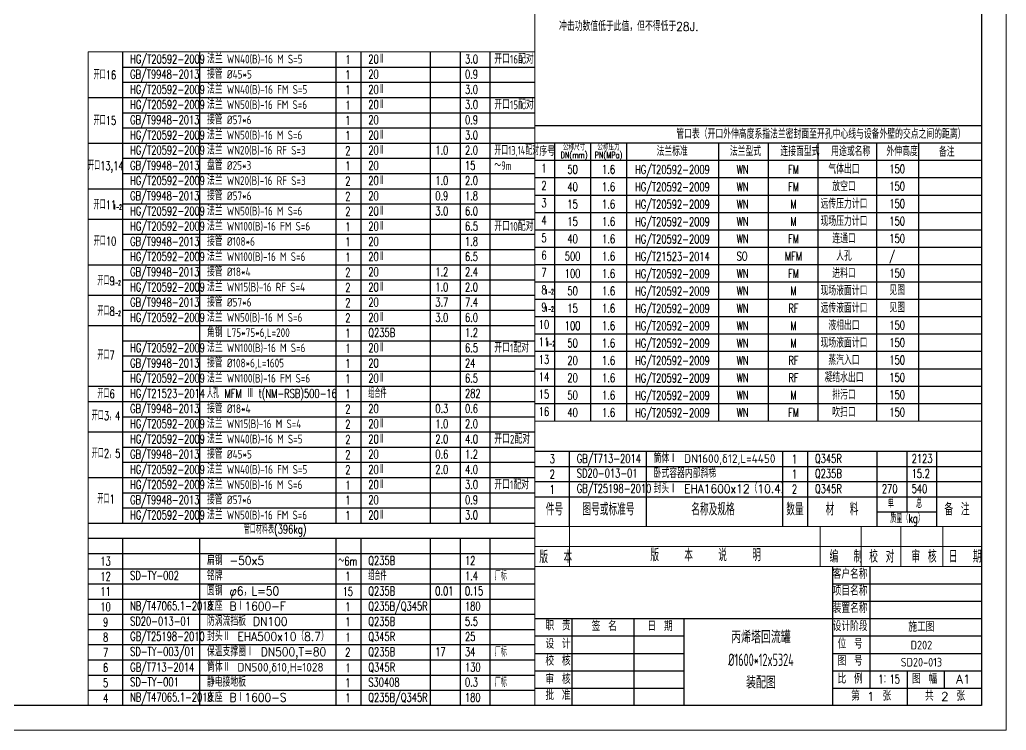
# Model space of a CAD drawing. Header units: millimetres. Extents: x 35105 to 422189, y -71206 to 1224.
# Drawn here: x 408562 to 414526, y -71206 to -66911 of the extents above; entities that cross this region are included whole.
import ezdxf
from ezdxf.enums import TextEntityAlignment as Align

# ---------------------------------------------------------------- set-up
doc = ezdxf.new("R2010")
doc.units = ezdxf.units.MM
doc.layers.get('0').update_dxf_attribs({"lineweight": 18})
doc.layers.add('BORDER', color=7, linetype='Continuous')
doc.layers.add('细实线', color=1, linetype='Continuous', lineweight=13)
doc.styles.add('HZ', font='gbenor.shx', dxfattribs={"width": 0.8, "bigfont": 'gbcbig.shx'})
doc.styles.add('HZ0', font='TXT.shx', dxfattribs={"width": 0.7, "bigfont": 'gbcbig.shx'})

msp = doc.modelspace()

# ---------------------------------------------------------------- linework, layer by layer
msp.add_line((411675.81, -69337.23), (411675.81, -62445.86))
at = {"ltscale": 3}
for p, q in [((408975.41, -67105.24), (408975.41, -71055.86)), ((411675.41, -68667.11), (411675.41, -71055.86)), ((411675.81, -70215.01), (411675.81, -69518.77)), ((411675.41, -69975.01), (414375.81, -69975.01)), ((411675.41, -71055.86), (414375.81, -71055.86))]:
    msp.add_line(p, q, dxfattribs=at)
at = {"color": 1, "lineweight": 25}
for p, q in [((414375.81, -67552.23), (411675.81, -67552.23)), ((414375.81, -67657.23), (411675.81, -67657.23)), ((411795.81, -67657.23), (411795.81, -69337.23)), ((412013.07, -67657.23), (412013.07, -69337.23)), ((412230.07, -67657.23), (412230.07, -69337.23)), ((412786.8, -67657.23), (412786.8, -69337.23)), ((413086.8, -67657.23), (413086.8, -69337.23)), ((413086.8, -67657.23), (413086.8, -69337.23)), ((413386.8, -67657.23), (413386.8, -69337.23)), ((413741.04, -67657.23), (413741.04, -69337.23)), ((413995.98, -67657.23), (413995.98, -69337.23)), ((414375.81, -67762.23), (411675.81, -67762.23)), ((414375.81, -67867.23), (411675.81, -67867.23)), ((414375.81, -67972.23), (411675.81, -67972.23)), ((414375.81, -68077.23), (411675.81, -68077.23)), ((414375.81, -68182.23), (411675.81, -68182.23)), ((414375.81, -68287.23), (411675.81, -68287.23)), ((414375.81, -68392.23), (411675.81, -68392.23)), ((414375.81, -68497.23), (411675.81, -68497.23)), ((414375.81, -68602.23), (411675.81, -68602.23)), ((414375.81, -68707.23), (411675.81, -68707.23)), ((414375.81, -68812.23), (411675.81, -68812.23)), ((414375.81, -68917.23), (411675.81, -68917.23)), ((414375.81, -69022.23), (411675.81, -69022.23)), ((414375.81, -69127.23), (411675.81, -69127.23)), ((414375.81, -69232.23), (411675.81, -69232.23))]:
    msp.add_line(p, q, dxfattribs=at)
at = {"color": 0}
for p, q in [((414375.81, -69337.23), (411675.81, -69337.23)), ((414375.81, -70215.01), (411675.81, -70215.01)), ((411675.81, -70215.01), (414375.81, -70215.01))]:
    msp.add_line(p, q, dxfattribs=at)
at = {"color": 1, "linetype": 'Continuous'}
msp.add_line((414375.81, -69975.01), (411675.81, -69975.01), dxfattribs=at)
at = {"color": 1}
for p, q in [((411675.81, -69975.01), (414375.81, -69975.01)), ((411885.81, -70215.01), (411885.81, -69975.01)), ((413400.81, -69975.01), (413400.81, -70215.01)), ((413648.31, -69975.01), (413648.31, -70215.01)), ((413888.31, -69975.01), (413888.31, -70215.01)), ((414143.31, -69975.01), (414143.31, -70215.01)), ((414375.81, -70095.01), (411675.81, -70095.01))]:
    msp.add_line(p, q, dxfattribs=at)
at = {"ltscale": 3}
for points in [[(408975.41, -67105.24), (411675.41, -67105.24)], [(414375.81, -70215.01), (411675.41, -70215.01), (411675.41, -71055.86)]]:
    msp.add_lwpolyline(points, dxfattribs=at)
at = {"layer": 'BORDER', "linetype": 'Continuous', "lineweight": 30, "ltscale": 5}
msp.add_line((414375.81, -62445.86), (414375.81, -71055.86), dxfattribs=at)
msp.add_lwpolyline([(402300.81, -62445.86), (414375.81, -62445.86), (414375.81, -71055.86), (402300.81, -71055.86)], close=True, dxfattribs=at)
at = {"layer": '细实线', "lineweight": -3}
msp.add_line((413475.45, -70320.48), (414375.81, -70320.48), dxfattribs=at)
at = {"layer": '细实线'}
msp.add_lwpolyline([(401925.81, -71205.86), (414525.81, -71205.86), (414525.81, -62295.86), (401925.81, -62295.86)], close=True, dxfattribs=at)
at = {"layer": '细实线', "lineweight": -3}
for points in [[(409185.91, -69953.36), (409185.91, -67105.24)], [(409650.27, -69953.36), (409650.27, -67105.24)], [(410475.66, -69953.36), (410475.66, -67105.24)], [(410625.6, -69953.36), (410625.6, -67105.24)], [(411046.22, -69953.36), (411046.22, -67105.24)], [(411226.07, -69953.36), (411226.07, -67105.24)], [(411405.91, -69953.36), (411405.91, -67105.24)], [(409185.91, -67197.11), (411675.41, -67197.11)], [(409185.91, -67288.99), (411675.41, -67288.99)], [(408975.41, -67380.86), (411675.41, -67380.86)], [(409185.91, -67472.74), (411675.41, -67472.74)], [(409185.91, -67564.61), (411675.41, -67564.61)], [(408975.41, -67656.49), (411675.41, -67656.49)], [(409185.91, -67748.36), (411675.41, -67748.36)], [(409185.91, -67840.24), (411675.41, -67840.24)], [(408975.41, -67932.11), (411675.41, -67932.11)], [(409185.91, -68023.99), (411675.41, -68023.99)], [(408975.41, -68115.86), (411675.41, -68115.86)], [(409185.91, -68207.74), (411675.41, -68207.74)], [(409185.91, -68299.61), (411675.41, -68299.61)], [(408975.41, -68391.49), (411675.41, -68391.49)], [(409185.91, -68483.36), (411675.51, -68483.36)], [(408975.41, -68575.24), (411675.51, -68575.24)], [(409185.91, -68667.11), (411675.41, -68667.11)], [(408975.41, -68758.99), (411675.41, -68758.99)], [(409185.81, -68850.86), (411675.41, -68850.86)], [(409185.81, -68942.74), (411675.41, -68942.74)], [(409185.91, -69034.61), (411675.41, -69034.61)], [(408975.41, -69126.49), (411675.41, -69126.49)], [(408975.41, -69218.36), (411675.41, -69218.36)], [(409185.95, -69310.24), (411675.41, -69310.24)], [(408975.41, -69402.11), (411675.41, -69402.11)], [(409185.81, -69493.99), (411675.41, -69493.99)], [(411675.41, -69518.77), (414375.81, -69518.77)], [(411885.81, -69975.01), (411885.81, -69518.77)], [(412350.17, -69975.01), (412350.17, -69518.77)], [(413175.55, -69975.01), (413175.55, -69518.77)], [(413325.5, -69975.01), (413325.5, -69518.77)], [(413746.12, -69975.01), (413746.12, -69518.77)], [(413925.97, -69885.05), (413925.97, -69518.77)], [(414105.81, -69975.01), (414105.81, -69518.77)], [(409185.81, -69585.86), (411675.41, -69585.86)], [(411675.41, -69610.65), (414375.81, -69610.65)], [(408975.41, -69677.76), (411675.41, -69677.74)], [(411675.41, -69702.52), (414375.81, -69702.52)], [(409185.81, -69769.61), (411675.41, -69769.61)], [(411675.41, -69794.4), (414375.81, -69794.4)], [(409185.81, -69861.49), (411675.41, -69861.49)], [(413746.12, -69885.05), (414105.81, -69885.05)], [(408975.41, -69953.36), (411675.41, -69953.36)], [(408975.41, -70045.24), (411675.41, -70045.24)], [(409185.91, -71055.86), (409185.91, -70045.24)], [(409650.27, -71055.86), (409650.27, -70045.24)], [(410475.66, -71055.86), (410475.66, -70045.24)], [(410625.6, -71055.86), (410625.6, -70045.24)], [(411046.22, -71055.86), (411046.22, -70045.24)], [(411226.07, -71055.86), (411226.07, -70045.24)], [(411405.91, -71055.86), (411405.91, -70045.24)], [(408975.41, -70137.11), (411675.41, -70137.11)], [(408975.41, -70228.99), (411675.41, -70228.99)], [(413475.45, -70215.01), (413475.45, -71055.86)], [(413701.05, -70215.01), (413701.05, -70950.91)], [(408975.41, -70320.86), (411675.41, -70320.86)], [(408975.41, -70412.74), (411675.41, -70412.74)], [(413475.45, -70425.95), (414375.81, -70425.95)], [(408975.41, -70504.61), (411675.41, -70504.61)], [(411675.41, -70530.4), (414375.81, -70530.4)], [(411900.33, -70530.4), (411900.33, -71055.86)], [(412275.19, -70530.4), (412275.19, -71055.86)], [(412575.77, -70530.4), (412575.77, -71055.86)], [(408975.41, -70596.49), (411675.41, -70596.49)], [(411675.41, -70635.35), (412575.77, -70635.35)], [(413475.45, -70635.95), (414375.81, -70635.95)], [(408975.41, -70688.36), (411675.41, -70688.36)], [(408975.41, -70780.24), (411675.41, -70780.24)], [(411675.41, -70740.99), (412575.77, -70740.99)], [(413475.45, -70740.95), (414375.81, -70740.95)], [(411675.41, -70845.95), (412575.77, -70845.95)], [(413475.45, -70845.95), (414375.81, -70845.95)], [(413475.45, -70845.95), (414375.81, -70845.95)], [(413925.97, -70845.95), (413925.97, -71055.86)], [(414150.89, -70845.95), (414150.89, -70950.91)], [(408975.41, -70872.11), (411675.41, -70872.11)], [(408975.41, -70963.99), (411675.41, -70963.99)], [(408975.41, -70963.99), (411675.41, -70963.99)], [(411675.41, -70950.91), (412575.77, -70950.91)], [(413475.45, -70950.91), (414375.81, -70950.91)]]:
    msp.add_lwpolyline(points, dxfattribs=at)

# ---------------------------------------------------------------- texts
at = {"color": 1, "lineweight": 25, "style": 'HZ0'}
for s, width, p in [('冲击功数值低于此值，但不得低于28J.', 0.9, (411822.18, -66977.82)), ('管口表（开口外伸高度系指法兰密封面至开孔中心线与设备外壁的交点之间的距离） ', 0.9, (412530.93, -67629.46)), ('序号', 0.9, (411703.42, -67733.87)), ('法兰标准', 0.9, (412411.68, -67733.87)), ('法兰型式', 0.9, (412854.89, -67733.87)), ('连接面型式', 0.9, (413160.59, -67733.87)), ('用途或名称', 0.9, (413467.65, -67733.87)), ('外伸高度', 0.9, (413801.58, -67733.87)), ('WN', 0.7, (412895.76, -67841.57)), ('150', 0.7, (413819.24, -67838.87)), ('WN', 0.7, (412895.76, -67946.57)), ('150', 0.7, (413819.24, -67943.87)), ('WN', 0.7, (412895.76, -68051.57)), ('150', 0.7, (413819.24, -68048.87)), ('WN', 0.7, (412895.76, -68156.57)), ('150', 0.7, (413819.24, -68153.87)), ('WN', 0.7, (412895.76, -68261.57)), ('150', 0.7, (413819.24, -68258.87)), ('SO', 0.7, (412895.76, -68366.57)), ('/', 0.7, (413819.24, -68363.87)), ('WN', 0.7, (412895.76, -68471.57)), ('150', 0.7, (413819.24, -68468.87)), ('见图', 0.9, (413819.24, -68573.87)), ('WN', 0.7, (412895.76, -68576.57)), ('WN', 0.7, (412895.76, -68681.57)), ('见图', 0.9, (413819.24, -68678.87)), ('WN', 0.7, (412895.76, -68786.57)), ('150', 0.7, (413819.24, -68783.87)), ('WN', 0.7, (412895.76, -68891.57)), ('150', 0.7, (413819.24, -68888.87)), ('WN', 0.7, (412895.76, -68996.57)), ('150', 0.7, (413819.24, -68993.87)), ('WN', 0.7, (412895.76, -69101.57)), ('150', 0.7, (413819.24, -69098.87)), ('WN', 0.7, (412895.76, -69206.57)), ('150', 0.7, (413819.24, -69203.87)), ('WN', 0.7, (412895.76, -69311.57)), ('150', 0.7, (413819.24, -69308.87)), ('筒体Ⅰ DN1600,δ12,L=4450', 0.9, (412393.99, -69589.71)), ('卧式容器内部斜梯', 0.9, (412393.99, -69680.02)), ('封头Ⅰ EHA1600x12（10.4）', 0.9, (412393.99, -69771.89)), ('扁钢 -50x5', 0.9, (409693.74, -70206.48)), ('铭牌', 0.9, (409693.74, -70298.36)), ('圆钢 φ6，L=50', 0.9, (409693.74, -70390.23)), ('支座 BⅠ1600-F', 0.9, (409693.59, -70482.11)), ('防涡流挡板 DN100', 0.9, (409693.74, -70573.98)), ('封头Ⅱ EHA500x10（8.7）', 0.9, (409694.09, -70665.86)), ('保温支撑圈Ⅰ DN500,T=80', 0.9, (409693.74, -70757.73)), ('筒体Ⅱ DN500,δ10,H=1028', 0.9, (409694.09, -70851.17)), ('静电接地板', 0.9, (409693.74, -70941.48)), ('支座 BⅠ1600-S', 0.9, (409693.59, -71033.36))]:
    msp.add_text(s, height=52.5, dxfattribs=dict(at, width=width)).set_placement(p)
for s, height, width, p in [('公称尺寸', 37.5, 0.9, (411913, -67700.37)), ('公称压力', 37.5, 0.9, (412121.11, -67700.37)), ('备注', 52.5, 0.9, (414166.06, -67737.55)), ('DN(mm)', 37.5, 0.7, (411913, -67747.54)), ('PN(MPa)', 37.5, 0.7, (412121.11, -67747.54)), ('1', 52.5, 0.7, (411731.37, -67834.42)), ('50', 52.5, 0.7, (411904.1, -67841.39)), ('1.6', 52.5, 0.7, (412121.87, -67841.39)), ('HG/T20592-2009', 52.5, 0.7, (412507.63, -67842.75)), ('FM', 52.5, 0.7, (413239.54, -67841.57)), ('气体出口', 52.5, 0.9, (413544.8, -67841.57)), ('2', 52.5, 0.7, (411731.37, -67939.42)), ('40', 52.5, 0.7, (411904.1, -67946.39)), ('1.6', 52.5, 0.7, (412121.87, -67946.39)), ('HG/T20592-2009', 52.5, 0.7, (412507.63, -67947.75)), ('FM', 52.5, 0.7, (413239.54, -67946.57)), ('放空口', 52.5, 0.9, (413544.8, -67946.57)), ('1-2', 30, 0.5, (409153.35, -68057.77)), ('3', 52.5, 0.7, (411731.37, -68044.42)), ('15', 52.5, 0.7, (411904.1, -68051.39)), ('1.6', 52.5, 0.7, (412121.87, -68051.39)), ('HG/T20592-2009', 52.5, 0.7, (412507.63, -68052.75)), ('M', 52.5, 0.7, (413239.54, -68051.57)), ('远传压力计口', 52.5, 0.9, (413544.8, -68051.57)), ('4', 52.5, 0.7, (411731.37, -68149.42)), ('15', 52.5, 0.7, (411904.1, -68156.39)), ('1.6', 52.5, 0.7, (412121.87, -68156.39)), ('HG/T20592-2009', 52.5, 0.7, (412507.63, -68157.75)), ('M', 52.5, 0.7, (413239.54, -68156.57)), ('现场压力计口', 52.5, 0.9, (413544.8, -68156.57)), ('5', 52.5, 0.7, (411731.37, -68255.61)), ('40', 52.5, 0.7, (411904.1, -68261.39)), ('1.6', 52.5, 0.7, (412121.87, -68261.39)), ('HG/T20592-2009', 52.5, 0.7, (412507.63, -68262.75)), ('FM', 52.5, 0.7, (413239.54, -68261.57)), ('连通口', 52.5, 0.9, (413544.8, -68261.57)), ('6', 52.5, 0.7, (411731.37, -68360.61)), ('500', 52.5, 0.7, (411904.1, -68366.39)), ('1.6', 52.5, 0.7, (412121.87, -68366.39)), ('HG/T21523-2014', 52.5, 0.7, (412507.63, -68367.75)), ('MFM', 52.5, 0.7, (413239.54, -68366.57)), ('人孔', 52.5, 0.9, (413544.8, -68366.57)), ('7', 52.5, 0.7, (411731.37, -68465.61)), ('100', 52.5, 0.7, (411904.1, -68471.39)), ('1.6', 52.5, 0.7, (412121.87, -68471.39)), ('HG/T20592-2009', 52.5, 0.7, (412507.63, -68472.75)), ('FM', 52.5, 0.7, (413239.54, -68471.57)), ('进料口', 52.5, 0.9, (413544.8, -68471.57)), ('1-2', 30, 0.5, (409147.42, -68516.24)), ('8', 52.5, 0.7, (411731.37, -68569.42)), ('HG/T20592-2009', 52.5, 0.7, (412507.63, -68577.75)), ('现场液面计口', 52.5, 0.9, (413544.8, -68576.57)), ('1-2', 30, 0.5, (411764.7, -68569.42)), ('50', 52.5, 0.7, (411904.1, -68576.39)), ('1.6', 52.5, 0.7, (412121.87, -68576.39)), ('M', 52.5, 0.7, (413239.54, -68576.57)), ('9', 52.5, 0.7, (411731.37, -68674.42)), ('15', 52.5, 0.7, (411904.1, -68681.39)), ('1.6', 52.5, 0.7, (412121.87, -68681.39)), ('HG/T20592-2009', 52.5, 0.7, (412507.63, -68682.75)), ('远传液面计口', 52.5, 0.9, (413544.8, -68681.57)), ('1-2', 30, 0.5, (409147.42, -68699.99)), ('1-2', 30, 0.5, (411764.7, -68674.42)), ('10', 52.5, 0.7, (411731.37, -68779.42)), ('100', 52.5, 0.7, (411904.1, -68786.39)), ('1.6', 52.5, 0.7, (412121.87, -68786.39)), ('HG/T20592-2009', 52.5, 0.7, (412507.63, -68787.75)), ('M', 52.5, 0.7, (413239.54, -68786.57)), ('液相出口', 52.5, 0.9, (413544.8, -68786.57)), ('11', 52.5, 0.7, (411731.37, -68884.42)), ('1-2', 30, 0.5, (411772.56, -68884.42)), ('50', 52.5, 0.7, (411904.1, -68891.39)), ('1.6', 52.5, 0.7, (412121.87, -68891.39)), ('HG/T20592-2009', 52.5, 0.7, (412507.63, -68892.75)), ('M', 52.5, 0.7, (413239.54, -68891.57)), ('现场液面计口', 52.5, 0.9, (413544.8, -68891.57)), ('13', 52.5, 0.7, (411731.37, -68990.61)), ('HG/T20592-2009', 52.5, 0.7, (412507.63, -68997.75)), ('蒸汽入口', 52.5, 0.9, (413544.8, -68996.57)), ('20', 52.5, 0.7, (411904.1, -68996.39)), ('1.6', 52.5, 0.7, (412121.87, -68996.39)), ('RF', 52.5, 0.7, (413239.54, -68996.57)), ('14', 52.5, 0.7, (411731.37, -69095.61)), ('20', 52.5, 0.7, (411904.1, -69101.39)), ('1.6', 52.5, 0.7, (412121.87, -69101.39)), ('HG/T20592-2009', 52.5, 0.7, (412507.63, -69102.75)), ('RF', 52.5, 0.7, (413239.54, -69101.57)), ('凝结水出口', 52.5, 0.9, (413544.8, -69101.57)), ('15', 52.5, 0.7, (411731.37, -69200.61)), ('50', 52.5, 0.7, (411904.1, -69206.39)), ('1.6', 52.5, 0.7, (412121.87, -69206.39)), ('HG/T20592-2009', 52.5, 0.7, (412507.63, -69207.75)), ('M', 52.5, 0.7, (413239.54, -69206.57)), ('排污口', 52.5, 0.9, (413544.8, -69206.57)), ('16', 52.5, 0.7, (411731.37, -69305.61)), ('40', 52.5, 0.7, (411904.1, -69311.39)), ('1.6', 52.5, 0.7, (412121.87, -69311.39)), ('HG/T20592-2009', 52.5, 0.7, (412507.63, -69312.75)), ('FM', 52.5, 0.7, (413239.54, -69311.57)), ('吹扫口', 52.5, 0.9, (413544.8, -69311.57))]:
    msp.add_text(s, height=height, dxfattribs=dict(at, width=width)).set_placement(p, align=Align.CENTER)
at = {"color": 2, "lineweight": 25, "style": 'HZ0', "width": 0.7}
msp.add_text('RF', height=52.5, dxfattribs=at).set_placement((413239.54, -68681.57), align=Align.CENTER)
at = {"color": 3, "style": 'HZ0', "width": 0.7}
for s, p in [('版  本', (411703.22, -70195.26)), ('版   本   说   明', (412374.36, -70183.98)), ('编  制', (413457.45, -70192.51)), ('校 对', (413697.45, -70192.51)), ('审 核', (413952.82, -70192.51)), ('日  期', (414177.45, -70192.51))]:
    msp.add_text(s, height=75, dxfattribs=at).set_placement(p)
at = {"layer": '细实线', "lineweight": -3}
for s, style, width, p in [('HG/T20592-2009', 'HZ0', 0.7, (409229.77, -67174.63)), ('法兰 WN40(B)-16 M S=5', 'HZ', 0.9, (409694.14, -67174.63)), ('20Ⅱ', 'HZ0', 0.7, (410669.47, -67174.63)), ('3.0', 'HZ0', 0.7, (411253.88, -67174.63)), ('开口16配对', 'HZ', 0.9, (411431.02, -67175.83)), ('GB/T9948-2013', 'HZ0', 0.7, (409229.48, -67266.48)), ('接管 %%C45*5', 'HZ', 0.9, (409693.99, -67266.48)), ('20', 'HZ0', 0.7, (410669.32, -67266.48)), ('0.9', 'HZ0', 0.7, (411253.73, -67266.48)), ('HG/T20592-2009', 'HZ0', 0.7, (409229.63, -67358.36)), ('法兰 WN40(B)-16 FM S=5', 'HZ', 0.9, (409693.99, -67358.36)), ('20Ⅱ', 'HZ0', 0.7, (410669.32, -67358.36)), ('3.0', 'HZ0', 0.7, (411253.73, -67358.36)), ('HG/T20592-2009', 'HZ0', 0.7, (409229.77, -67450.25)), ('法兰 WN50(B)-16 FM S=6', 'HZ', 0.9, (409694.14, -67450.25)), ('20Ⅱ', 'HZ0', 0.7, (410669.47, -67450.25)), ('3.0', 'HZ0', 0.7, (411253.88, -67450.25)), ('开口15配对', 'HZ', 0.9, (411431.02, -67451.45)), ('GB/T9948-2013', 'HZ0', 0.7, (409229.48, -67542.11)), ('接管 %%C57*6', 'HZ', 0.9, (409693.99, -67542.11)), ('20', 'HZ0', 0.7, (410669.32, -67542.11)), ('0.9', 'HZ0', 0.7, (411253.73, -67542.11)), ('HG/T20592-2009', 'HZ0', 0.7, (409229.63, -67633.98)), ('法兰 WN50(B)-16 M S=6', 'HZ', 0.9, (409693.99, -67633.98)), ('20Ⅱ', 'HZ0', 0.7, (410669.32, -67633.98)), ('3.0', 'HZ0', 0.7, (411253.73, -67633.98)), ('HG/T20592-2009', 'HZ0', 0.7, (409229.63, -67725.81)), ('法兰 WN20(B)-16 RF S=3', 'HZ', 0.9, (409693.99, -67725.81)), ('20Ⅱ', 'HZ0', 0.7, (410669.32, -67725.81)), ('1.0', 'HZ0', 0.7, (411074.04, -67725.81)), ('2.0', 'HZ0', 0.7, (411253.73, -67725.81)), ('开口13,14配对', 'HZ', 0.8, (411431.02, -67727.08)), ('GB/T9948-2013', 'HZ0', 0.7, (409229.48, -67817.69)), ('盘管 %%C25*3', 'HZ', 0.9, (409693.99, -67817.69)), ('20', 'HZ0', 0.7, (410669.32, -67817.69)), ('15', 'HZ0', 0.7, (411253.73, -67817.69)), ('～9m', 'HZ', 0.8, (411431.02, -67818.95)), ('HG/T20592-2009', 'HZ0', 0.7, (409229.63, -67909.56)), ('法兰 WN20(B)-16 RF S=3', 'HZ', 0.9, (409693.99, -67909.56)), ('20Ⅱ', 'HZ0', 0.7, (410669.32, -67909.56)), ('1.0', 'HZ0', 0.7, (411074.04, -67909.56)), ('2.0', 'HZ0', 0.7, (411253.73, -67909.56)), ('GB/T9948-2013', 'HZ0', 0.7, (409229.48, -68001.44)), ('接管 %%C57*6', 'HZ', 0.9, (409693.99, -68001.44)), ('20', 'HZ0', 0.7, (410669.32, -68001.44)), ('0.9', 'HZ0', 0.7, (411074.04, -68001.44)), ('1.8', 'HZ0', 0.7, (411253.73, -68001.44)), ('HG/T20592-2009', 'HZ0', 0.7, (409229.63, -68093.31)), ('法兰 WN50(B)-16 M S=6', 'HZ', 0.9, (409693.99, -68093.31)), ('20Ⅱ', 'HZ0', 0.7, (410669.32, -68093.31)), ('3.0', 'HZ0', 0.7, (411074.04, -68093.31)), ('6.0', 'HZ0', 0.7, (411253.73, -68093.31)), ('HG/T20592-2009', 'HZ0', 0.7, (409229.77, -68185.25)), ('法兰 WN100(B)-16 FM S=6', 'HZ', 0.9, (409694.14, -68185.25)), ('20Ⅱ', 'HZ0', 0.7, (410669.47, -68185.25)), ('6.5', 'HZ0', 0.7, (411253.88, -68185.25)), ('开口10配对', 'HZ', 0.9, (411431.02, -68186.45)), ('GB/T9948-2013', 'HZ0', 0.7, (409229.48, -68277.11)), ('接管 %%C108*6', 'HZ', 0.9, (409693.99, -68277.11)), ('20', 'HZ0', 0.7, (410669.32, -68277.11)), ('1.8', 'HZ0', 0.7, (411253.73, -68277.11)), ('HG/T20592-2009', 'HZ0', 0.7, (409229.63, -68368.94)), ('法兰 WN100(B)-16 M S=6', 'HZ', 0.9, (409693.99, -68368.98)), ('20Ⅱ', 'HZ0', 0.7, (410669.32, -68368.98)), ('6.5', 'HZ0', 0.7, (411253.73, -68368.98)), ('GB/T9948-2013', 'HZ0', 0.7, (409229.48, -68460.81)), ('接管 %%C18*4', 'HZ', 0.9, (409693.99, -68460.81)), ('20', 'HZ0', 0.7, (410669.32, -68460.81)), ('1.2', 'HZ0', 0.7, (411074.04, -68460.81)), ('2.4', 'HZ0', 0.7, (411253.73, -68460.81)), ('HG/T20592-2009', 'HZ0', 0.7, (409229.63, -68552.69)), ('20Ⅱ', 'HZ0', 0.7, (410669.32, -68552.69)), ('1.0', 'HZ0', 0.7, (411074.04, -68552.69)), ('2.0', 'HZ0', 0.7, (411253.73, -68552.69)), ('GB/T9948-2013', 'HZ0', 0.7, (409229.48, -68644.56)), ('接管 %%C57*6', 'HZ', 0.9, (409693.99, -68644.56)), ('20', 'HZ0', 0.7, (410669.32, -68644.56)), ('3.7', 'HZ0', 0.7, (411074.04, -68644.56)), ('7.4', 'HZ0', 0.7, (411253.73, -68644.56)), ('HG/T20592-2009', 'HZ0', 0.7, (409229.63, -68736.44)), ('法兰 WN50(B)-16 M S=6', 'HZ', 0.9, (409693.99, -68736.44)), ('20Ⅱ', 'HZ0', 0.7, (410669.32, -68736.44)), ('3.0', 'HZ0', 0.7, (411074.04, -68736.44)), ('6.0', 'HZ0', 0.7, (411253.73, -68736.44)), ('角钢 L75*75*6,L=200', 'HZ', 0.9, (409693.89, -68828.36)), ('Q235B', 'HZ0', 0.7, (410669.22, -68828.36)), ('1.2', 'HZ0', 0.7, (411253.63, -68828.36)), ('HG/T20592-2009', 'HZ0', 0.7, (409229.77, -68920.25)), ('法兰 WN100(B)-16 M S=6', 'HZ', 0.9, (409694.14, -68920.25)), ('20Ⅱ', 'HZ0', 0.7, (410669.47, -68920.25)), ('6.5', 'HZ0', 0.7, (411253.88, -68920.25)), ('开口1配对', 'HZ', 0.9, (411431.02, -68921.45)), ('GB/T9948-2013', 'HZ0', 0.7, (409229.48, -69012.11)), ('接管 %%C108*6,L=1605', 'HZ', 0.9, (409693.99, -69012.11)), ('20', 'HZ0', 0.7, (410669.32, -69012.11)), ('24', 'HZ0', 0.7, (411253.73, -69012.11)), ('HG/T20592-2009', 'HZ0', 0.7, (409229.63, -69103.98)), ('法兰 WN100(B)-16 FM S=6', 'HZ', 0.9, (409693.99, -69103.98)), ('20Ⅱ', 'HZ0', 0.7, (410669.32, -69103.98)), ('6.5', 'HZ0', 0.7, (411253.73, -69103.98)), ('HG/T21523-2014', 'HZ0', 0.7, (409229.63, -69195.81)), ('人孔 MFM Ⅲ t(NM-RSB)500-16', 'HZ0', 0.7, (409693.99, -69195.81)), ('组合件', 'HZ0', 0.7, (410669.32, -69195.81)), ('282', 'HZ0', 0.7, (411253.73, -69195.81)), ('GB/T9948-2013', 'HZ0', 0.7, (409229.48, -69287.69)), ('接管 %%C18*4', 'HZ', 0.9, (409693.99, -69287.69)), ('20', 'HZ0', 0.7, (410669.32, -69287.69)), ('0.3', 'HZ0', 0.7, (411074.04, -69287.69)), ('0.6', 'HZ0', 0.7, (411253.73, -69287.69)), ('HG/T20592-2009', 'HZ0', 0.7, (409229.63, -69379.56)), ('法兰 WN15(B)-16 M S=4', 'HZ', 0.9, (409693.99, -69379.56)), ('20Ⅱ', 'HZ0', 0.7, (410669.32, -69379.56)), ('1.0', 'HZ0', 0.7, (411074.04, -69379.56)), ('2.0', 'HZ0', 0.7, (411253.73, -69379.56)), ('HG/T20592-2009', 'HZ0', 0.7, (409229.77, -69471.48)), ('法兰 WN40(B)-16 M S=5', 'HZ', 0.9, (409694.14, -69471.48)), ('开口2配对', 'HZ', 0.9, (411431.02, -69472.68)), ('20Ⅱ', 'HZ0', 0.7, (410669.47, -69471.48)), ('2.0', 'HZ0', 0.7, (411074.18, -69471.48)), ('4.0', 'HZ0', 0.7, (411253.88, -69471.48)), ('GB/T9948-2013', 'HZ0', 0.7, (409229.48, -69563.33)), ('接管 %%C45*5', 'HZ', 0.9, (409693.99, -69563.33)), ('20', 'HZ0', 0.7, (410669.32, -69563.33)), ('0.6', 'HZ0', 0.7, (411074.04, -69563.33)), ('1.2', 'HZ0', 0.7, (411253.73, -69563.33)), ('GB/T713-2014', 'HZ0', 0.7, (411929.63, -69589.71)), ('HG/T20592-2009', 'HZ0', 0.7, (409229.63, -69655.21)), ('Q345R', 'HZ0', 0.7, (413369.32, -69589.71)), ('2123', 'HZ0', 0.7, (413953.73, -69589.71)), ('法兰 WN40(B)-16 FM S=5', 'HZ', 0.9, (409693.99, -69655.21)), ('20Ⅱ', 'HZ0', 0.7, (410669.32, -69655.21)), ('2.0', 'HZ0', 0.7, (411074.04, -69655.21)), ('4.0', 'HZ0', 0.7, (411253.73, -69655.21)), ('Q235B', 'HZ0', 0.7, (413369.32, -69680.02)), ('15.2', 'HZ0', 0.7, (413953.73, -69680.02)), ('HG/T20592-2009', 'HZ0', 0.7, (409229.77, -69747.13)), ('法兰 WN50(B)-16 M S=6', 'HZ', 0.9, (409694.14, -69747.13)), ('20Ⅱ', 'HZ0', 0.7, (410669.47, -69747.13)), ('3.0', 'HZ0', 0.7, (411253.88, -69747.13)), ('开口1配对', 'HZ', 0.9, (411431.02, -69748.33)), ('GB/T25198-2010', 'HZ0', 0.7, (411929.63, -69770.33)), ('Q345R', 'HZ0', 0.7, (413369.32, -69771.89)), ('270', 'HZ0', 0.7, (413773.89, -69771.89)), ('540', 'HZ0', 0.7, (413953.73, -69771.89)), ('GB/T9948-2013', 'HZ0', 0.7, (409229.48, -69838.98)), ('接管 %%C57*6', 'HZ', 0.9, (409693.99, -69838.98)), ('20', 'HZ0', 0.7, (410669.32, -69838.98)), ('0.9', 'HZ0', 0.7, (411253.73, -69838.98)), ('HG/T20592-2009', 'HZ0', 0.7, (409229.63, -69930.86)), ('法兰 WN50(B)-16 FM S=6', 'HZ', 0.9, (409693.99, -69930.86)), ('20Ⅱ', 'HZ0', 0.7, (410669.32, -69930.86)), ('3.0', 'HZ0', 0.7, (411253.73, -69930.86)), ('Q235B', 'HZ0', 0.7, (410669.07, -70206.48)), ('12', 'HZ0', 0.7, (411253.49, -70206.48)), ('SD-TY-002', 'HZ0', 0.7, (409229.38, -70296.79)), ('组合件', 'HZ0', 0.7, (410669.07, -70298.36)), ('1.4', 'HZ0', 0.7, (411253.49, -70298.36)), ('厂标', 'HZ0', 0.7, (411433.33, -70299.92)), ('Q235B', 'HZ0', 0.7, (410669.07, -70390.23)), ('0.01', 'HZ0', 0.7, (411073.64, -70390.23)), ('0.15', 'HZ0', 0.7, (411253.49, -70390.23)), ('NB/T47065.1-2018', 'HZ0', 0.7, (409229.23, -70480.54)), ('Q235B/Q345R', 'HZ0', 0.7, (410668.93, -70482.11)), ('180', 'HZ0', 0.7, (411253.34, -70482.11)), ('Q235B', 'HZ0', 0.7, (410669.07, -70573.98)), ('5.5', 'HZ0', 0.7, (411253.49, -70573.98)), ('GB/T25198-2010', 'HZ0', 0.7, (409229.73, -70664.29)), ('Q345R', 'HZ0', 0.7, (410669.42, -70665.86)), ('25', 'HZ0', 0.7, (411253.84, -70665.86)), ('SD-TY-003/01', 'HZ0', 0.7, (409229.38, -70756.17)), ('Q235B', 'HZ0', 0.7, (410669.07, -70757.73)), ('17', 'HZ0', 0.7, (411073.64, -70757.73)), ('34', 'HZ0', 0.7, (411253.49, -70757.73)), ('厂标', 'HZ0', 0.7, (411433.33, -70759.3)), ('GB/T713-2014', 'HZ0', 0.7, (409229.73, -70851.17)), ('Q345R', 'HZ0', 0.7, (410669.42, -70851.17)), ('130', 'HZ0', 0.7, (411253.84, -70851.17)), ('SD-TY-001', 'HZ0', 0.7, (409229.38, -70939.92)), ('S30408', 'HZ0', 0.7, (410669.07, -70941.48)), ('0.3', 'HZ0', 0.7, (411253.49, -70941.48)), ('厂标', 'HZ0', 0.7, (411433.33, -70943.05)), ('NB/T47065.1-2018', 'HZ0', 0.7, (409229.23, -71031.79)), ('Q235B/Q345R', 'HZ0', 0.7, (410668.93, -71033.36)), ('180', 'HZ0', 0.7, (411253.34, -71033.36))]:
    msp.add_text(s, height=52.5, dxfattribs=dict(at, style=style, width=width)).set_placement(p)
at = {"layer": '细实线', "lineweight": -3, "width": 0.7}
for s, height, style, p in [('1', 52.5, 'HZ0', (410545.74, -67177.76)), ('开口16', 52.5, 'HZ0', (409076.8, -67270.82)), ('1', 52.5, 'HZ0', (410545.59, -67269.61)), ('1', 52.5, 'HZ0', (410545.59, -67361.49)), ('1', 52.5, 'HZ0', (410545.74, -67453.38)), ('开口15', 52.5, 'HZ0', (409076.8, -67546.45)), ('1', 52.5, 'HZ0', (410545.59, -67545.24)), ('1', 52.5, 'HZ0', (410545.59, -67637.11)), ('2', 52.5, 'HZ0', (410545.59, -67728.94)), ('开口13,14', 52.5, 'HZ0', (409082.35, -67819.31)), ('1', 52.5, 'HZ0', (410545.59, -67820.82)), ('2', 52.5, 'HZ0', (410545.59, -67912.69)), ('2', 52.5, 'HZ0', (410545.59, -68004.57)), ('开口11', 52.5, 'HZ0', (409076.23, -68055.86)), ('2', 52.5, 'HZ0', (410545.59, -68096.44)), ('1', 52.5, 'HZ0', (410545.74, -68188.38)), ('开口10', 52.5, 'HZ0', (409077.69, -68275.91)), ('1', 52.5, 'HZ0', (410545.59, -68280.24)), ('1', 52.5, 'HZ0', (410545.59, -68372.11)), ('开口9', 52.5, 'HZ0', (409084.04, -68515.24)), ('2', 52.5, 'HZ0', (410545.59, -68463.94)), ('2', 52.5, 'HZ0', (410545.59, -68555.82)), ('2', 52.5, 'HZ0', (410545.59, -68647.69)), ('开口8', 52.5, 'HZ0', (409084.04, -68698.99)), ('2', 52.5, 'HZ0', (410545.59, -68739.57)), ('1', 52.5, 'HZ0', (410545.49, -68831.49)), ('1', 52.5, 'HZ0', (410545.74, -68923.38)), ('开口7', 52.5, 'HZ0', (409084.04, -68965.09)), ('1', 52.5, 'HZ0', (410545.59, -69015.24)), ('1', 52.5, 'HZ0', (410545.59, -69107.11)), ('开口6', 52.5, 'HZ0', (409084.04, -69198.17)), ('1', 52.5, 'HZ0', (410545.59, -69198.94)), ('2', 52.5, 'HZ0', (410545.59, -69290.82)), ('开口3，4', 52.5, 'HZ0', (409084.04, -69330.79)), ('2', 52.5, 'HZ0', (410545.59, -69382.69)), ('2', 52.5, 'HZ0', (410545.74, -69474.61)), ('开口2，5', 52.5, 'HZ0', (409084.04, -69558.72)), ('2', 52.5, 'HZ0', (410545.59, -69566.46)), ('3', 52.5, 'HZ0', (411781.36, -69592.07)), ('1', 52.5, 'HZ0', (413245.59, -69592.84)), ('2', 52.5, 'HZ0', (410545.59, -69658.34)), ('2', 52.5, 'HZ0', (411781.36, -69683.94)), ('1', 52.5, 'HZ0', (413245.59, -69683.15)), ('1', 52.5, 'HZ0', (410545.74, -69750.26)), ('1', 52.5, 'HZ0', (411781.36, -69775.82)), ('2', 52.5, 'HZ0', (413245.59, -69775.02)), ('开口1', 52.5, 'HZ0', (409084.04, -69834.37)), ('1', 52.5, 'HZ0', (410545.59, -69842.11)), ('件号', 75, 'HZ0', (411794.3, -69907.38)), ('图号或标准号', 75, 'HZ0', (412121.14, -69907.38)), ('名称及规格', 75, 'HZ0', (412753, -69907.38)), ('数量', 75, 'HZ0', (413248.25, -69907.38)), ('材  料', 75, 'HZ0', (413533.12, -69907.38)), ('单', 52.5, 'HZ0', (413828.6, -69861.63)), ('总', 52.5, 'HZ0', (413998.92, -69862.05)), ('备 注', 75, 'HZ0', (414227.74, -69907.38)), ('1', 52.5, 'HZ0', (410545.59, -69933.99)), ('质量（kg）', 52.5, 'HZ0', (413926.02, -69951.64)), ('管口材料表(396kg)', 52.5, 'HZ0', (410105.38, -70016.77)), ('13', 52.5, 'HZ0', (409080.97, -70210.41)), ('～6m', 52.5, 'HZ0', (410545.34, -70209.61)), ('12', 52.5, 'HZ0', (409080.97, -70302.28)), ('1', 52.5, 'HZ0', (410545.34, -70301.49)), ('11', 52.5, 'HZ0', (409080.97, -70394.16)), ('15', 52.5, 'HZ0', (410545.34, -70393.36)), ('10', 52.5, 'HZ0', (409080.97, -70486.03)), ('1', 52.5, 'HZ0', (410545.2, -70485.24)), ('9', 52.5, 'HZ0', (409080.97, -70577.91)), ('1', 52.5, 'HZ0', (410545.34, -70577.11)), ('8', 52.5, 'HZ0', (409080.97, -70669.78)), ('1', 52.5, 'HZ0', (410545.69, -70668.99)), ('7', 52.5, 'HZ0', (409080.97, -70761.66)), ('2', 52.5, 'HZ0', (410545.34, -70760.86)), ('%%C1600*12x5324', 75, 'HZ', (413042.81, -70817.5)), ('6', 52.5, 'HZ0', (409080.97, -70853.53)), ('1', 52.5, 'HZ0', (410545.69, -70854.31)), ('5', 52.5, 'HZ0', (409081.07, -70945.41)), ('1', 52.5, 'HZ0', (410545.34, -70944.61)), ('1：15', 52.5, 'HZ0', (413817.17, -70922.85)), ('4', 52.5, 'HZ0', (409081.07, -71037.28)), ('1', 52.5, 'HZ0', (410545.2, -71036.49))]:
    msp.add_text(s, height=height, dxfattribs=dict(at, style=style)).set_placement(p, align=Align.CENTER)
at = {"layer": '细实线', "color": 2, "lineweight": -3, "style": 'HZ', "width": 0.9}
msp.add_text('法兰 WN15(B)-16 RF S=4', height=52.5, dxfattribs=at).set_placement((409693.99, -68552.69))
at = {"layer": '细实线', "color": 3, "lineweight": -3, "style": 'HZ0', "width": 0.7}
for p in [(411929.63, -69678.45), (409229.38, -70572.42)]:
    msp.add_text('SD20-013-01', height=52.5, dxfattribs=at).set_placement(p)
at = {"layer": '细实线', "lineweight": -3}
for s, height, style, p in [('客户名称', 52.5, 'HZ0', (413581.9, -70289.6)), ('项目名称', 52.5, 'HZ0', (413581.9, -70391.02)), ('装置名称', 52.5, 'HZ0', (413581.9, -70496.49)), ('设计阶段', 52.5, 'HZ0', (413581.9, -70605.17)), ('丙烯塔回流罐', 75, 'HZ0', (413042.81, -70679.6)), ('位 号', 52.5, 'HZ0', (413581.9, -70711.2)), ('D202', 52.5, 'HZ', (414012.91, -70717.29)), ('图 号', 52.5, 'HZ0', (413581.9, -70814.11)), ('SD20-013', 52.5, 'HZ', (414012.91, -70820.66)), ('装配图', 75, 'HZ0', (413042.81, -70953.7)), ('比 例', 52.5, 'HZ0', (413581.9, -70922.85)), ('图 幅', 52.5, 'HZ0', (414032.08, -70922.85)), ('A1', 52.5, 'HZ0', (414266.31, -70922.85)), ('第', 52.5, 'HZ0', (413614.68, -71026.27)), ('1', 52.5, 'HZ0', (413706.31, -71028.21)), ('张', 52.5, 'HZ0', (413804.39, -71026.27)), ('共', 52.5, 'HZ0', (414061.04, -71026.27)), ('2', 52.5, 'HZ0', (414154.21, -71028.21)), ('张', 52.5, 'HZ0', (414250.74, -71026.27))]:
    msp.add_text(s, height=height, dxfattribs=dict(at, style=style)).set_placement(p, align=Align.CENTER)
at = {"layer": '细实线', "lineweight": -3, "style": 'HZ0'}
for s, p in [('职 责', (411740.2, -70601.69)), ('签 名', (412019.71, -70604.7)), ('日 期', (412357.47, -70604.7)), ('设 计', (411740.2, -70711.71)), ('校 核', (411740.2, -70813.6)), ('审 核', (411740.2, -70925.39)), ('批 准', (411740.2, -71022.51))]:
    msp.add_text(s, height=52.5, dxfattribs=at).set_placement(p)
at = {"layer": '细实线', "color": 2, "lineweight": -3, "style": 'HZ0'}
msp.add_text('施工图', height=52.5, dxfattribs=at).set_placement((414012.91, -70608.71), align=Align.CENTER)

doc.saveas('drawing.dxf')
